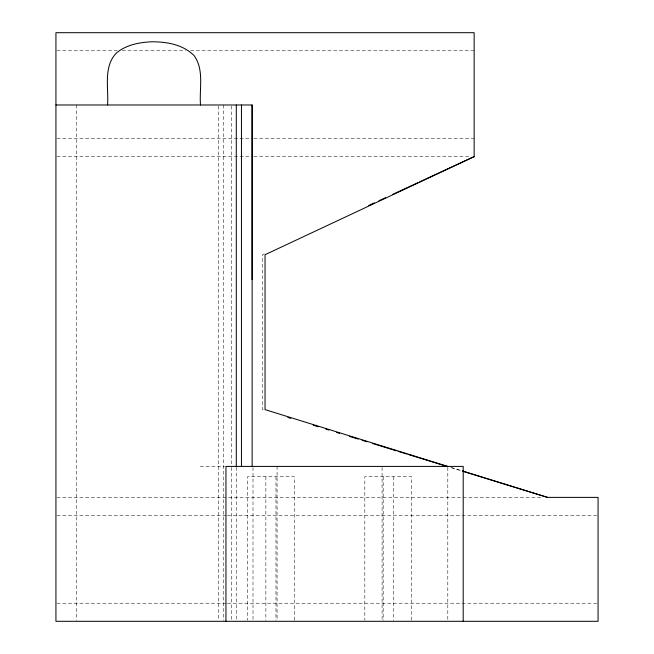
<?xml version="1.0" encoding="UTF-8"?>
<svg xmlns="http://www.w3.org/2000/svg" width="654" height="654" viewBox="0 0 654 654"><rect width="100%" height="100%" fill="white"/><g stroke="black" fill="none" stroke-linecap="round" stroke-linejoin="round"><path stroke-width="0.49" stroke-dasharray="3.27 2.45" d="M264.306 253.858L262.458 254.717L262.458 409.608L264.412 410.213M56.955 50.775L117.14 50.775M122.241 50.775L185.483 50.775M190.576 50.775L474.15 50.775M56.955 138.542L252.804 138.542M253.826 138.542L474.15 138.542M56.955 156.617L252.804 156.617M253.826 156.617L471.093 156.617M200.255 466.408L224.649 466.408M56.955 497.383L542.444 497.383M56.955 515.458L226.431 515.458M227.453 515.458L597.045 515.458M56.955 603.225L226.431 603.225M227.453 603.225L598.067 603.225M450.892 467.626L461.626 470.929M451.669 467.61L462.321 470.913M447.802 467.422L447.802 620.278M411.668 620.278L411.668 476.733L364.818 476.733L364.818 620.278M393.299 476.733L393.299 620.278M383.187 476.733L383.187 620.278M382.091 467.422L382.091 620.278M294.341 620.278L294.341 476.733L247.498 476.733L247.498 620.278M277.075 466.408L277.075 620.278M275.972 476.733L275.972 620.278M265.867 476.733L265.867 620.278M253 467.422L253 620.278M236.29 467.218L236.29 620.278M231.483 106.005L231.483 465.386M231.483 467.422L231.483 620.278M223.537 104.983L223.537 620.278M218.379 106.005L218.379 620.278M76.583 104.983L76.583 620.278"/><path stroke-width="0.98" d="M252.117 279.569L252.133 104.983L55.933 104.983M462.607 471.232L547.545 497.383L598.067 497.383L598.067 621.3L55.933 621.3L55.933 32.7L474.15 32.7L474.15 156.617L265.042 254.717L265.042 409.608L448.145 466.515M368.766 205.454L374.317 202.879M378.936 200.737L385.41 197.737M392.801 194.312L417.759 182.744M419.606 181.894L474.15 156.617M287.842 417.424L290.777 418.331M313.225 425.239L318.114 426.743M325.921 429.147L328.848 430.054M336.663 432.457L339.589 433.357M349.35 436.365L358.139 439.071M362.046 440.273L366.927 441.777M372.788 443.576L396.218 450.794M398.172 451.391L406.96 454.097M408.905 454.702L447.957 466.727M462.321 470.913L547.488 497.383M463.196 621.3L463.196 466.408L225.949 466.408L225.949 621.3M252.133 104.983L252.133 466.408M241.457 104.983L241.457 466.408M236.29 104.983L236.29 466.204M200.5 104.983C199.2 88.707 204.432 69.676 194.001 55.492C182.973 44.603 167.122 41.815 152.161 41.782C139.572 42.289 126.541 44.717 116.535 52.884C103.038 66.683 108.801 87.75 107.567 104.983"/></g></svg>
